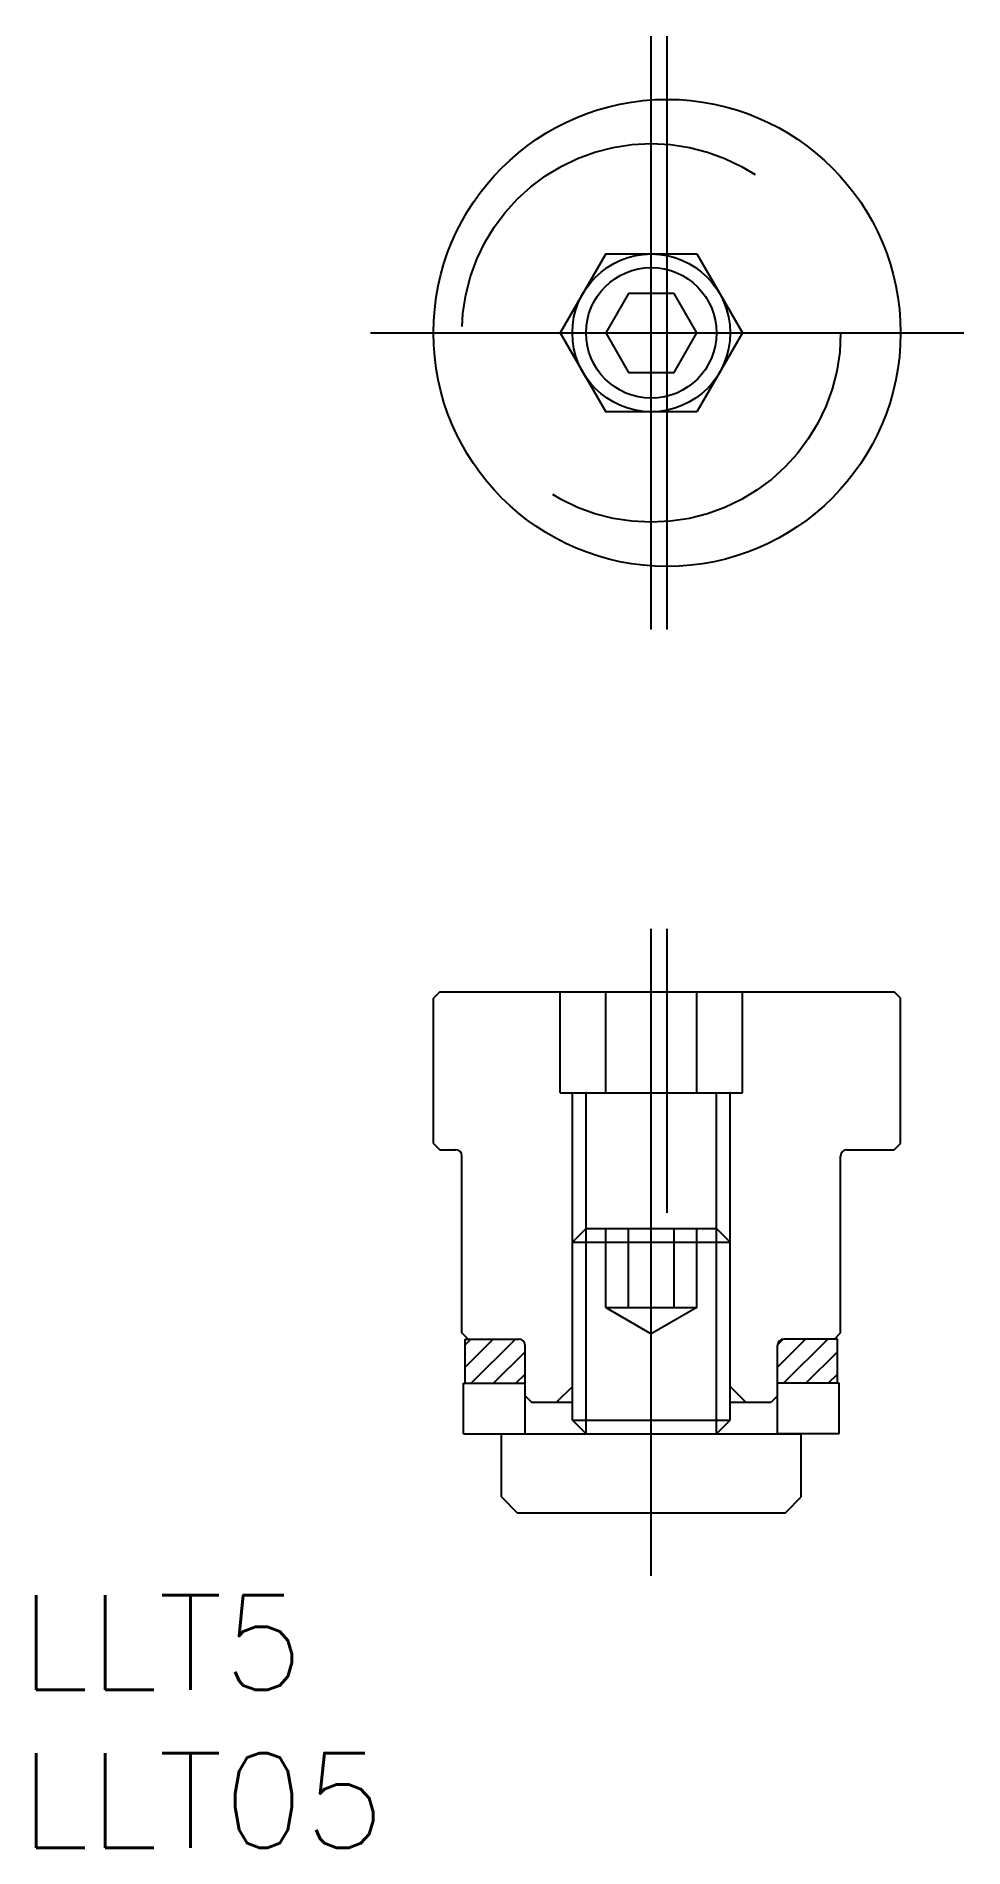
# Model space of a CAD drawing. Extents: x -19.5 to 9.9, y -48 to 9.4.
import ezdxf

# ---------------------------------------------------------------- set-up
doc = ezdxf.new("R2010")
doc.units = 0
doc.linetypes.add('CENTER', pattern=[50.8, 31.75, -6.35, 6.35, -6.35])
doc.linetypes.add('DASHED', pattern=[19.05, 12.7, -6.35])
doc.layers.get('0').update_dxf_attribs({"linetype": 'CONTINUOUS'})
doc.layers.add('CENTER', color=1, linetype='CONTINUOUS')
doc.styles.get("Standard").update_dxf_attribs({"font": 'txt.shx', "height": 3, "bigfont": 'bigfont.shx'})

# ---------------------------------------------------------------- blocks, each defined once
blk = doc.blocks.new('*U2')
at = {"color": 7, "linetype": 'CONTINUOUS'}
blk.add_text('LLT5', height=3, dxfattribs=at).set_placement((-20, -43))
blk = doc.blocks.new('*U3')
at = {"color": 7, "linetype": 'CONTINUOUS'}
blk.add_text('LLT05', height=3, dxfattribs=at).set_placement((-20, -48))

msp = doc.modelspace()

# ---------------------------------------------------------------- linework, layer by layer
at = {"color": 7, "linetype": 'CONTINUOUS'}
for p, q in [((-1.443, 2.5), (-2.887, 0)), ((-1.443, 2.5), (1.443, 2.5)), ((1.443, 2.5), (2.887, 0)), ((-0.722, 1.25), (-1.443, 0)), ((0.722, 1.25), (-0.722, 1.25)), ((1.443, 0), (0.722, 1.25)), ((-1.443, 0), (-0.722, -1.25)), ((-2.887, 0), (-1.443, -2.5)), ((0.722, -1.25), (1.443, 0)), ((2.887, 0), (1.443, -2.5)), ((-0.722, -1.25), (0.722, -1.25)), ((1.443, -2.5), (-1.443, -2.5)), ((-6.7, -20.883), (-6.9, -21.083)), ((-6.9, -25.683), (-6.9, -21.083)), ((-6.7, -20.883), (7.7, -20.883)), ((-2.887, -24.083), (-2.887, -20.883)), ((-1.443, -24.083), (-1.443, -20.883)), ((1.443, -24.083), (1.443, -20.883)), ((2.887, -24.083), (2.887, -20.883)), ((7.9, -21.083), (7.7, -20.883)), ((7.9, -25.683), (7.9, -21.083)), ((-2.887, -24.083), (2.887, -24.083)), ((-2.067, -28.383), (-2.067, -24.083)), ((2.067, -28.383), (2.067, -24.083)), ((-6.9, -25.683), (-6.7, -25.883)), ((7.7, -25.883), (7.9, -25.683)), ((-6.7, -25.883), (-6.2, -25.883)), ((-6, -31.683), (-6, -26.083)), ((6, -31.683), (6, -26.083)), ((6.2, -25.883), (7.7, -25.883)), ((-2.5, -28.816), (-2.067, -28.383)), ((-2.067, -28.383), (2.067, -28.383)), ((2.067, -28.383), (2.5, -28.816)), ((-2.5, -34.45), (-2.5, -28.816)), ((-2.5, -28.816), (2.5, -28.816)), ((2.5, -34.45), (2.5, -28.816)), ((-5.8, -31.883), (-6, -31.683)), ((-5.9, -31.883), (-4.2, -31.883)), ((-5.9, -33.283), (-5.9, -31.883)), ((-4, -34.883), (-4, -32.083)), ((4, -34.883), (4, -32.083)), ((5.9, -31.883), (4.2, -31.883)), ((5.8, -31.883), (6, -31.683)), ((5.9, -33.283), (5.9, -31.883)), ((-5.95, -33.283), (-4, -33.283)), ((-5.95, -34.883), (-5.95, -33.283)), ((5.95, -33.283), (4, -33.283)), ((5.95, -34.883), (5.95, -33.283)), ((-4, -33.683), (-3.8, -33.883)), ((-2.5, -33.383), (-3, -33.883)), ((2.5, -33.383), (3, -33.883)), ((4, -33.683), (3.8, -33.883)), ((-3.8, -33.883), (-2.5, -33.883)), ((2.5, -33.883), (3.8, -33.883)), ((-5.95, -34.883), (-4, -34.883)), ((-4.75, -34.883), (4.75, -34.883)), ((-4.75, -36.883), (-4.75, -34.883)), ((-2.5, -34.45), (2.5, -34.45)), ((-2.067, -34.883), (-2.5, -34.45)), ((2.067, -34.883), (2.5, -34.45)), ((5.95, -34.883), (4, -34.883)), ((4.75, -36.883), (4.75, -34.883)), ((-4.75, -36.883), (-4.25, -37.383)), ((4.25, -37.383), (4.75, -36.883)), ((-4.25, -37.383), (4.25, -37.383))]:
    msp.add_line(p, q, dxfattribs=at)
at = {"color": 3, "linetype": 'CONTINUOUS'}
for p, q in [((-2.5, -28.816), (-2.5, -24.083)), ((2.5, -28.816), (2.5, -24.083)), ((-2.067, -34.883), (-2.067, -28.383)), ((2.067, -34.883), (2.067, -28.383)), ((-5.9, -32.77), (-5.013, -31.883)), ((-5.9, -32.063), (-5.72, -31.883)), ((-5.706, -33.283), (-4.306, -31.883)), ((4, -32.77), (4.886, -31.883)), ((4.001, -32.061), (4.178, -31.885)), ((4.193, -33.283), (5.593, -31.883)), ((-4.999, -33.283), (-4, -32.284)), ((4.9, -33.283), (5.9, -32.284)), ((-4.292, -33.283), (-4, -32.991)), ((5.608, -33.283), (5.9, -32.991))]:
    msp.add_line(p, q, dxfattribs=at)
at = {"color": 3, "linetype": 'DASHED'}
for p, q in [((-1.443, -30.883), (-1.443, -28.383)), ((-0.722, -30.883), (-0.722, -28.383)), ((0.722, -30.883), (0.722, -28.383)), ((1.443, -30.883), (1.443, -28.383)), ((-1.443, -30.883), (1.443, -30.883)), ((-1.443, -30.883), (0, -31.717)), ((1.443, -30.883), (0, -31.717))]:
    msp.add_line(p, q, dxfattribs=at)
at = {"color": 7, "linetype": 'CONTINUOUS'}
for centre, radius in [((0.5, 0), 7.4), ((0, 0), 2.067)]:
    msp.add_circle(centre, radius, dxfattribs=at)
at = {"color": 3, "linetype": 'DASHED'}
msp.add_circle((0, 0), 6, dxfattribs=at)
at = {"color": 3, "linetype": 'CONTINUOUS'}
msp.add_circle((0, 0), 2.5, dxfattribs=at)
at = {"color": 7, "linetype": 'CONTINUOUS'}
for centre, start, end in [((-6.2, -26.083), 0.00002, 90), ((6.2, -26.083), 90, 179.99998), ((-4.2, -32.083), 0.00002, 90), ((4.2, -32.083), 90, 179.99998)]:
    msp.add_arc(centre, 0.2, start, end, dxfattribs=at)
at = {"layer": 'CENTER', "color": 1, "linetype": 'CENTER'}
for p, q in [((0, -9.4), (0, 9.4)), ((0.5, -9.4), (0.5, 9.4)), ((-8.9, 0), (9.9, 0)), ((0, -39.383), (0, -18.883)), ((0.5, -27.883), (0.5, -18.883))]:
    msp.add_line(p, q, dxfattribs=at)

# ---------------------------------------------------------------- block references
at = {"color": 7, "linetype": 'CONTINUOUS'}
for name in ['*U2', '*U3']:
    msp.add_blockref(name, (0, 0), dxfattribs=at)

doc.saveas('drawing.dxf')
